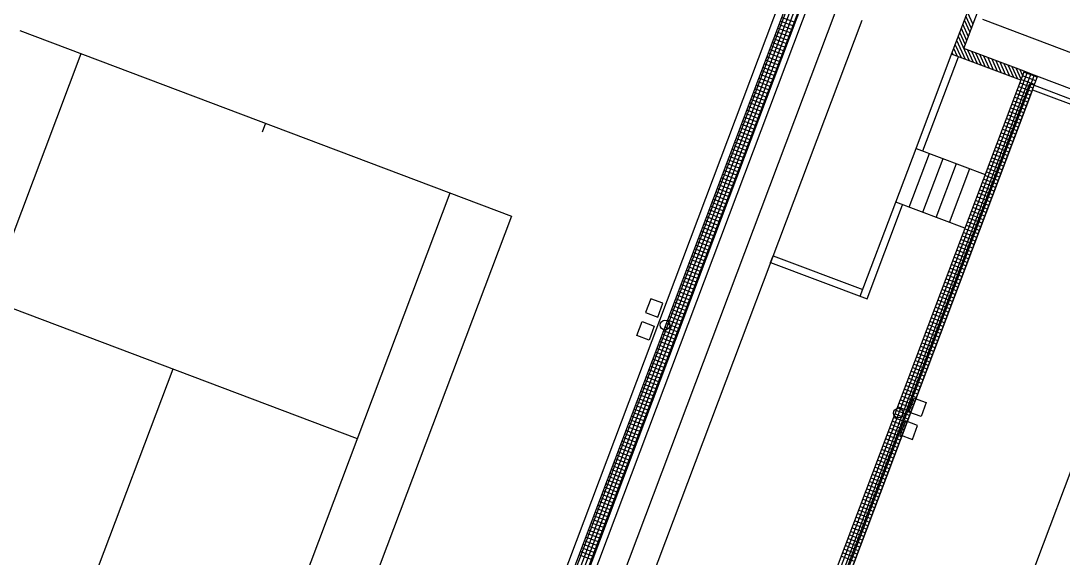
# Model space of a CAD drawing. Header units: millimetres. Extents: x 521005098 to 522149999836, y 174611071 to 175300000107.
# Drawn here: x 522018396606 to 522040145764, y 175075516109 to 175086728506 of the extents above; entities that cross this region are included whole.
import ezdxf

# ---------------------------------------------------------------- set-up
doc = ezdxf.new("R2010")
doc.units = ezdxf.units.MM
doc.header["$LTSCALE"] = 200
for name, color, linetype in [('0-35TEXT', 3, 'Continuous'), ('siteplan$0$0-35TEXT', 3, 'Continuous'), ('siteplan$0$siteplan$0$21', 1, 'Continuous'), ('siteplan$0$siteplan$0$26', 1, 'Continuous'), ('siteplan$0$siteplan$0$48', 1, 'Continuous'), ('siteplan$0$siteplan$0$59', 1, 'Continuous'), ('siteplan$0$siteplan$0$60', 1, 'Continuous'), ('siteplan$0$siteplan$0$62', 1, 'Continuous'), ('siteplan$0$siteplan$0$63', 1, 'Continuous')]:
    doc.layers.add(name, color=color, linetype=linetype)
doc.layers.get('siteplan$0$0-35TEXT').off()

# ---------------------------------------------------------------- blocks, each defined once
blk = doc.blocks.new('siteplan$0$siteplan')
at = {"layer": 'siteplan$0$siteplan$0$21', "color": 8}
for p, q in [((21531.543, 74980.929), (21531.433, 74980.639)), ((21531.795, 74980.834), (21531.543, 74980.929)), ((21531.685, 74980.544), (21531.795, 74980.834)), ((21531.253, 74980.161), (21531.363, 74980.452)), ((21531.363, 74980.452), (21531.614, 74980.357)), ((21531.433, 74980.639), (21531.685, 74980.544)), ((21531.614, 74980.357), (21531.505, 74980.066)), ((21531.505, 74980.066), (21531.253, 74980.161)), ((21536.928, 74978.566), (21537.038, 74978.857)), ((21537.038, 74978.857), (21537.289, 74978.762)), ((21537.289, 74978.762), (21537.18, 74978.471)), ((21537.18, 74978.471), (21536.928, 74978.566)), ((21536.858, 74978.379), (21536.748, 74978.089)), ((21537.109, 74978.284), (21536.858, 74978.379)), ((21537, 74977.994), (21537.109, 74978.284)), ((21536.748, 74978.089), (21537, 74977.994))]:
    blk.add_line(p, q, dxfattribs=at)
for centre in [(21531.837, 74980.38), (21536.706, 74978.543)]:
    blk.add_circle(centre, 0.1, dxfattribs=at)
at = {"layer": 'siteplan$0$siteplan$0$26', "color": 8}
for p, q in [((21534.862, 74987.148), (21521.796, 74952.51)), ((21535.405, 74986.943), (21522.339, 74952.305)), ((21535.947, 74986.738), (21522.882, 74952.101)), ((21518.372, 74986.528), (21528.636, 74982.656)), ((21517.197, 74979.532), (21519.654, 74986.044)), ((21539.26, 74985.489), (21537.819, 74986.032)), ((21523.504, 74984.592), (21523.433, 74984.404)), ((21536.654, 74982.945), (21537.078, 74984.068)), ((21536.935, 74982.84), (21537.358, 74983.962)), ((21537.078, 74984.068), (21538.519, 74983.525)), ((21537.216, 74982.734), (21537.639, 74983.856)), ((21537.496, 74982.628), (21537.92, 74983.751)), ((21537.777, 74982.522), (21538.201, 74983.645)), ((21518.965, 74960.899), (21527.354, 74983.139)), ((21538.095, 74982.402), (21536.654, 74982.945)), ((21528.636, 74982.656), (21520.247, 74960.416)), ((21525.418, 74978.007), (21517.718, 74980.912)), ((21521.566, 74979.46), (21517.05, 74967.483)), ((21532.223, 74955.898), (21540.612, 74978.138))]:
    blk.add_line(p, q, dxfattribs=at)
at = {"layer": 'siteplan$0$siteplan$0$48', "color": 8}
blk.add_line((21553.915, 74980.93), (21538.472, 74986.755), dxfattribs=at)
at = {"layer": 'siteplan$0$siteplan$0$59', "color": 8}
for p, q in [((21537.819, 74986.032), (21538.588, 74988.071)), ((21538.076, 74986.149), (21538.704, 74987.814)), ((21538.234, 74986.566), (21538.117, 74986.824)), ((21538.266, 74986.65), (21538.149, 74986.908)), ((21538.139, 74986.314), (21538.022, 74986.572)), ((21538.17, 74986.398), (21538.054, 74986.656)), ((21538.202, 74986.482), (21538.086, 74986.74)), ((21538.106, 74985.924), (21537.927, 74986.32)), ((21538.19, 74985.892), (21537.959, 74986.404)), ((21538.107, 74986.23), (21537.991, 74986.488)), ((21537.938, 74985.987), (21537.864, 74986.152)), ((21538.022, 74985.956), (21537.895, 74986.236)), ((21539.33, 74985.676), (21538.076, 74986.149)), ((21538.274, 74985.86), (21538.158, 74986.118)), ((21539.26, 74985.489), (21537.819, 74986.032)), ((21537.854, 74986.019), (21537.832, 74986.068)), ((21538.358, 74985.829), (21538.242, 74986.086)), ((21538.442, 74985.797), (21538.326, 74986.055)), ((21538.526, 74985.765), (21538.41, 74986.023)), ((21538.61, 74985.734), (21538.494, 74985.991)), ((21538.694, 74985.702), (21538.578, 74985.96)), ((21538.778, 74985.67), (21538.662, 74985.928)), ((21538.862, 74985.639), (21538.746, 74985.896)), ((21538.946, 74985.607), (21538.83, 74985.865)), ((21539.03, 74985.575), (21538.914, 74985.833)), ((21539.114, 74985.544), (21538.998, 74985.801)), ((21539.198, 74985.512), (21539.082, 74985.77)), ((21539.268, 74985.512), (21539.166, 74985.738)), ((21539.3, 74985.596), (21539.25, 74985.706)), ((21539.33, 74985.676), (21539.26, 74985.489))]:
    blk.add_line(p, q, dxfattribs=at)
at = {"layer": 'siteplan$0$siteplan$0$60', "color": 8}
for p, q in [((21521.412, 74953.136), (21534.319, 74987.352)), ((21526.54, 74951.202), (21539.447, 74985.418)), ((21539.447, 74985.418), (21571.502, 74973.326))]:
    blk.add_line(p, q, dxfattribs=at)
at = {"layer": 'siteplan$0$siteplan$0$62', "color": 8}
for p, q in [((21537.078, 74984.068), (21537.819, 74986.032)), ((21537.218, 74984.015), (21537.959, 74985.979)), ((21539.33, 74985.676), (21526.282, 74951.085)), ((21539.33, 74985.676), (21553.861, 74980.195)), ((21539.505, 74985.289), (21526.669, 74951.26)), ((21539.505, 74985.289), (21553.895, 74979.861)), ((21535.913, 74980.981), (21536.654, 74982.945)), ((21536.054, 74980.928), (21536.795, 74982.892)), ((21534.042, 74981.687), (21534.095, 74981.828)), ((21534.095, 74981.828), (21535.966, 74981.122)), ((21534.042, 74981.687), (21536.054, 74980.928))]:
    blk.add_line(p, q, dxfattribs=at)
at = {"layer": 'siteplan$0$siteplan$0$63', "color": 8}
for p, q in [((21534.726, 74987.894), (21521.43, 74952.648)), ((21534.8, 74987.866), (21521.505, 74952.62)), ((21534.874, 74987.838), (21521.579, 74952.592)), ((21534.583, 74987.627), (21521.5, 74952.942)), ((21534.949, 74987.81), (21521.653, 74952.564)), ((21534.97, 74987.802), (21521.675, 74952.556)), ((21534.97, 74987.802), (21521.675, 74952.556)), ((21534.551, 74986.692), (21534.271, 74986.798)), ((21534.467, 74986.469), (21534.186, 74986.575)), ((21534.495, 74986.543), (21534.215, 74986.649)), ((21534.523, 74986.618), (21534.243, 74986.724)), ((21534.383, 74986.246), (21534.102, 74986.352)), ((21534.411, 74986.321), (21534.13, 74986.426)), ((21534.439, 74986.395), (21534.158, 74986.501)), ((21534.299, 74986.024), (21534.018, 74986.129)), ((21534.327, 74986.098), (21534.046, 74986.204)), ((21534.355, 74986.172), (21534.074, 74986.278)), ((21534.215, 74985.801), (21533.934, 74985.907)), ((21534.243, 74985.875), (21533.962, 74985.981)), ((21534.271, 74985.949), (21533.99, 74986.055)), ((21539.33, 74985.676), (21526.282, 74951.085)), ((21534.131, 74985.578), (21533.85, 74985.684)), ((21534.159, 74985.652), (21533.878, 74985.758)), ((21534.187, 74985.726), (21533.906, 74985.832)), ((21539.611, 74985.57), (21539.33, 74985.676)), ((21539.394, 74985.652), (21526.346, 74951.061)), ((21539.469, 74985.624), (21526.42, 74951.033)), ((21539.543, 74985.596), (21526.495, 74951.005)), ((21526.563, 74950.979), (21539.611, 74985.57)), ((21534.047, 74985.355), (21533.766, 74985.461)), ((21534.075, 74985.429), (21533.794, 74985.535)), ((21534.103, 74985.504), (21533.822, 74985.61)), ((21539.547, 74985.401), (21539.266, 74985.507)), ((21539.575, 74985.476), (21539.294, 74985.581)), ((21539.603, 74985.55), (21539.322, 74985.656)), ((21533.963, 74985.132), (21533.682, 74985.238)), ((21533.991, 74985.207), (21533.71, 74985.312)), ((21534.019, 74985.281), (21533.738, 74985.387)), ((21539.463, 74985.178), (21539.182, 74985.284)), ((21539.491, 74985.253), (21539.21, 74985.359)), ((21539.519, 74985.327), (21539.238, 74985.433)), ((21533.879, 74984.91), (21533.598, 74985.015)), ((21533.907, 74984.984), (21533.626, 74985.09)), ((21533.935, 74985.058), (21533.654, 74985.164)), ((21539.379, 74984.956), (21539.098, 74985.062)), ((21539.407, 74985.03), (21539.126, 74985.136)), ((21539.435, 74985.104), (21539.154, 74985.21)), ((21533.795, 74984.687), (21533.514, 74984.793)), ((21533.823, 74984.761), (21533.542, 74984.867)), ((21533.851, 74984.835), (21533.57, 74984.941)), ((21539.295, 74984.733), (21539.014, 74984.839)), ((21539.323, 74984.807), (21539.042, 74984.913)), ((21539.351, 74984.881), (21539.07, 74984.987)), ((21533.739, 74984.538), (21533.458, 74984.644)), ((21533.767, 74984.612), (21533.486, 74984.718)), ((21539.211, 74984.51), (21538.93, 74984.616)), ((21539.239, 74984.584), (21538.958, 74984.69)), ((21539.267, 74984.659), (21538.986, 74984.764)), ((21533.655, 74984.315), (21533.374, 74984.421)), ((21533.683, 74984.39), (21533.402, 74984.496)), ((21533.711, 74984.464), (21533.43, 74984.57)), ((21539.127, 74984.287), (21538.846, 74984.393)), ((21539.155, 74984.362), (21538.874, 74984.467)), ((21539.183, 74984.436), (21538.902, 74984.542)), ((21533.571, 74984.093), (21533.29, 74984.198)), ((21533.599, 74984.167), (21533.318, 74984.273)), ((21533.627, 74984.241), (21533.346, 74984.347)), ((21539.043, 74984.064), (21538.762, 74984.17)), ((21539.071, 74984.139), (21538.79, 74984.245)), ((21539.099, 74984.213), (21538.818, 74984.319)), ((21533.487, 74983.87), (21533.206, 74983.976)), ((21533.515, 74983.944), (21533.234, 74984.05)), ((21533.543, 74984.018), (21533.262, 74984.124)), ((21538.959, 74983.842), (21538.678, 74983.948)), ((21538.987, 74983.916), (21538.706, 74984.022)), ((21539.015, 74983.99), (21538.734, 74984.096)), ((21533.403, 74983.647), (21533.122, 74983.753)), ((21533.431, 74983.721), (21533.15, 74983.827)), ((21533.459, 74983.796), (21533.178, 74983.901)), ((21538.875, 74983.619), (21538.594, 74983.725)), ((21538.903, 74983.693), (21538.622, 74983.799)), ((21538.931, 74983.767), (21538.65, 74983.873)), ((21533.319, 74983.424), (21533.038, 74983.53)), ((21533.347, 74983.498), (21533.066, 74983.604)), ((21533.375, 74983.573), (21533.094, 74983.679)), ((21538.791, 74983.396), (21538.51, 74983.502)), ((21538.819, 74983.47), (21538.538, 74983.576)), ((21538.847, 74983.545), (21538.566, 74983.65)), ((21533.235, 74983.201), (21532.954, 74983.307)), ((21533.263, 74983.276), (21532.982, 74983.382)), ((21533.291, 74983.35), (21533.01, 74983.456)), ((21538.707, 74983.173), (21538.426, 74983.279)), ((21538.735, 74983.248), (21538.454, 74983.353)), ((21538.763, 74983.322), (21538.482, 74983.428)), ((21533.151, 74982.979), (21532.87, 74983.084)), ((21533.179, 74983.053), (21532.898, 74983.159)), ((21533.207, 74983.127), (21532.926, 74983.233)), ((21538.623, 74982.95), (21538.342, 74983.056)), ((21538.651, 74983.025), (21538.37, 74983.131)), ((21538.679, 74983.099), (21538.398, 74983.205)), ((21533.066, 74982.756), (21532.786, 74982.862)), ((21533.094, 74982.83), (21532.814, 74982.936)), ((21533.122, 74982.904), (21532.842, 74983.01)), ((21538.539, 74982.728), (21538.258, 74982.834)), ((21538.567, 74982.802), (21538.286, 74982.908)), ((21538.595, 74982.876), (21538.314, 74982.982)), ((21532.982, 74982.533), (21532.702, 74982.639)), ((21533.01, 74982.607), (21532.73, 74982.713)), ((21533.038, 74982.682), (21532.758, 74982.787)), ((21538.483, 74982.579), (21538.202, 74982.685)), ((21538.511, 74982.653), (21538.23, 74982.759)), ((21532.898, 74982.31), (21532.618, 74982.416)), ((21532.926, 74982.384), (21532.646, 74982.49)), ((21532.954, 74982.459), (21532.674, 74982.565)), ((21538.399, 74982.356), (21538.118, 74982.462)), ((21538.427, 74982.431), (21538.146, 74982.536)), ((21538.455, 74982.505), (21538.174, 74982.611)), ((21532.814, 74982.087), (21532.534, 74982.193)), ((21532.842, 74982.162), (21532.562, 74982.268)), ((21532.87, 74982.236), (21532.59, 74982.342)), ((21538.315, 74982.134), (21538.034, 74982.239)), ((21538.343, 74982.208), (21538.062, 74982.314)), ((21538.371, 74982.282), (21538.09, 74982.388)), ((21532.73, 74981.865), (21532.45, 74981.97)), ((21532.758, 74981.939), (21532.478, 74982.045)), ((21532.786, 74982.013), (21532.506, 74982.119)), ((21538.23, 74981.911), (21537.95, 74982.017)), ((21538.258, 74981.985), (21537.978, 74982.091)), ((21538.287, 74982.059), (21538.006, 74982.165)), ((21532.646, 74981.642), (21532.366, 74981.748)), ((21532.674, 74981.716), (21532.394, 74981.822)), ((21532.702, 74981.79), (21532.422, 74981.896)), ((21538.146, 74981.688), (21537.866, 74981.794)), ((21538.174, 74981.762), (21537.894, 74981.868)), ((21538.202, 74981.836), (21537.922, 74981.942)), ((21532.59, 74981.493), (21532.31, 74981.599)), ((21532.618, 74981.568), (21532.338, 74981.673)), ((21538.062, 74981.465), (21537.782, 74981.571)), ((21538.09, 74981.539), (21537.81, 74981.645)), ((21538.118, 74981.614), (21537.838, 74981.72)), ((21532.506, 74981.27), (21532.225, 74981.376)), ((21532.534, 74981.345), (21532.253, 74981.451)), ((21532.562, 74981.419), (21532.282, 74981.525)), ((21537.978, 74981.242), (21537.698, 74981.348)), ((21538.006, 74981.317), (21537.726, 74981.422)), ((21538.034, 74981.391), (21537.754, 74981.497)), ((21532.422, 74981.048), (21532.141, 74981.154)), ((21532.45, 74981.122), (21532.169, 74981.228)), ((21532.478, 74981.196), (21532.197, 74981.302)), ((21537.894, 74981.02), (21537.614, 74981.125)), ((21537.922, 74981.094), (21537.642, 74981.2)), ((21537.95, 74981.168), (21537.67, 74981.274)), ((21532.338, 74980.825), (21532.057, 74980.931)), ((21532.366, 74980.899), (21532.085, 74981.005)), ((21532.394, 74980.973), (21532.113, 74981.079)), ((21537.81, 74980.797), (21537.53, 74980.903)), ((21537.838, 74980.871), (21537.558, 74980.977)), ((21537.866, 74980.945), (21537.586, 74981.051)), ((21532.254, 74980.602), (21531.973, 74980.708)), ((21532.282, 74980.676), (21532.001, 74980.782)), ((21532.31, 74980.751), (21532.029, 74980.856)), ((21537.726, 74980.574), (21537.446, 74980.68)), ((21537.754, 74980.648), (21537.474, 74980.754)), ((21537.782, 74980.722), (21537.502, 74980.828)), ((21532.17, 74980.379), (21531.889, 74980.485)), ((21532.198, 74980.454), (21531.917, 74980.559)), ((21532.226, 74980.528), (21531.945, 74980.634)), ((21537.642, 74980.351), (21537.361, 74980.457)), ((21537.67, 74980.425), (21537.389, 74980.531)), ((21537.698, 74980.5), (21537.418, 74980.606)), ((21532.086, 74980.156), (21531.805, 74980.262)), ((21532.114, 74980.231), (21531.833, 74980.337)), ((21532.142, 74980.305), (21531.861, 74980.411)), ((21537.558, 74980.128), (21537.277, 74980.234)), ((21537.586, 74980.203), (21537.305, 74980.308)), ((21537.614, 74980.277), (21537.333, 74980.383)), ((21532.002, 74979.934), (21531.721, 74980.04)), ((21532.03, 74980.008), (21531.749, 74980.114)), ((21532.058, 74980.082), (21531.777, 74980.188)), ((21537.474, 74979.906), (21537.193, 74980.011)), ((21537.502, 74979.98), (21537.221, 74980.086)), ((21537.53, 74980.054), (21537.249, 74980.16)), ((21531.918, 74979.711), (21531.637, 74979.817)), ((21531.946, 74979.785), (21531.665, 74979.891)), ((21531.974, 74979.859), (21531.693, 74979.965)), ((21537.39, 74979.683), (21537.109, 74979.789)), ((21537.418, 74979.757), (21537.137, 74979.863)), ((21537.446, 74979.831), (21537.165, 74979.937)), ((21531.834, 74979.488), (21531.553, 74979.594)), ((21531.862, 74979.562), (21531.581, 74979.668)), ((21531.89, 74979.637), (21531.609, 74979.742)), ((21537.334, 74979.534), (21537.053, 74979.64)), ((21537.362, 74979.608), (21537.081, 74979.714)), ((21531.75, 74979.265), (21531.469, 74979.371)), ((21531.778, 74979.34), (21531.497, 74979.445)), ((21531.806, 74979.414), (21531.525, 74979.52)), ((21537.25, 74979.311), (21536.969, 74979.417)), ((21537.278, 74979.386), (21536.997, 74979.492)), ((21537.306, 74979.46), (21537.025, 74979.566)), ((21531.666, 74979.042), (21531.385, 74979.148)), ((21531.694, 74979.117), (21531.413, 74979.223)), ((21531.722, 74979.191), (21531.441, 74979.297)), ((21537.166, 74979.089), (21536.885, 74979.194)), ((21537.194, 74979.163), (21536.913, 74979.269)), ((21537.222, 74979.237), (21536.941, 74979.343)), ((21531.582, 74978.82), (21531.301, 74978.926)), ((21531.61, 74978.894), (21531.329, 74979)), ((21531.638, 74978.968), (21531.357, 74979.074)), ((21537.082, 74978.866), (21536.801, 74978.972)), ((21537.11, 74978.94), (21536.829, 74979.046)), ((21537.138, 74979.014), (21536.857, 74979.12)), ((21531.498, 74978.597), (21531.217, 74978.703)), ((21531.526, 74978.671), (21531.245, 74978.777)), ((21531.554, 74978.745), (21531.273, 74978.851)), ((21536.998, 74978.643), (21536.717, 74978.749)), ((21537.026, 74978.717), (21536.745, 74978.823)), ((21537.054, 74978.792), (21536.773, 74978.897)), ((21531.442, 74978.448), (21531.161, 74978.554)), ((21531.47, 74978.523), (21531.189, 74978.628)), ((21536.914, 74978.42), (21536.633, 74978.526)), ((21536.942, 74978.494), (21536.661, 74978.6)), ((21536.97, 74978.569), (21536.689, 74978.675)), ((21531.358, 74978.226), (21531.077, 74978.331)), ((21531.386, 74978.3), (21531.105, 74978.406)), ((21531.414, 74978.374), (21531.133, 74978.48)), ((21536.83, 74978.197), (21536.549, 74978.303)), ((21536.858, 74978.272), (21536.577, 74978.378)), ((21536.886, 74978.346), (21536.605, 74978.452)), ((21531.274, 74978.003), (21530.993, 74978.109)), ((21531.302, 74978.077), (21531.021, 74978.183)), ((21531.33, 74978.151), (21531.049, 74978.257)), ((21536.746, 74977.975), (21536.465, 74978.08)), ((21536.774, 74978.049), (21536.493, 74978.155)), ((21536.802, 74978.123), (21536.521, 74978.229)), ((21531.189, 74977.78), (21530.909, 74977.886)), ((21531.218, 74977.854), (21530.937, 74977.96)), ((21531.246, 74977.928), (21530.965, 74978.034)), ((21536.662, 74977.752), (21536.381, 74977.858)), ((21536.69, 74977.826), (21536.409, 74977.932)), ((21536.718, 74977.9), (21536.437, 74978.006)), ((21531.105, 74977.557), (21530.825, 74977.663)), ((21531.133, 74977.631), (21530.853, 74977.737)), ((21531.161, 74977.706), (21530.881, 74977.812)), ((21536.578, 74977.529), (21536.297, 74977.635)), ((21536.606, 74977.603), (21536.325, 74977.709)), ((21536.634, 74977.677), (21536.353, 74977.783)), ((21531.021, 74977.334), (21530.741, 74977.44)), ((21531.049, 74977.409), (21530.769, 74977.514)), ((21531.077, 74977.483), (21530.797, 74977.589)), ((21536.494, 74977.306), (21536.213, 74977.412)), ((21536.522, 74977.38), (21536.241, 74977.486)), ((21536.55, 74977.455), (21536.269, 74977.561)), ((21530.937, 74977.112), (21530.657, 74977.217)), ((21530.965, 74977.186), (21530.685, 74977.292)), ((21530.993, 74977.26), (21530.713, 74977.366)), ((21536.41, 74977.083), (21536.129, 74977.189)), ((21536.438, 74977.158), (21536.157, 74977.264)), ((21536.466, 74977.232), (21536.185, 74977.338)), ((21530.853, 74976.889), (21530.573, 74976.995)), ((21530.881, 74976.963), (21530.601, 74977.069)), ((21530.909, 74977.037), (21530.629, 74977.143)), ((21536.325, 74976.861), (21536.045, 74976.966)), ((21536.354, 74976.935), (21536.073, 74977.041)), ((21536.382, 74977.009), (21536.101, 74977.115)), ((21530.769, 74976.666), (21530.489, 74976.772)), ((21530.797, 74976.74), (21530.517, 74976.846)), ((21530.825, 74976.814), (21530.545, 74976.92)), ((21536.241, 74976.638), (21535.961, 74976.744)), ((21536.269, 74976.712), (21535.989, 74976.818)), ((21536.297, 74976.786), (21536.017, 74976.892)), ((21530.685, 74976.443), (21530.405, 74976.549)), ((21530.713, 74976.517), (21530.433, 74976.623)), ((21530.741, 74976.592), (21530.461, 74976.698)), ((21536.185, 74976.489), (21535.905, 74976.595)), ((21536.213, 74976.563), (21535.933, 74976.669)), ((21530.601, 74976.22), (21530.32, 74976.326)), ((21530.629, 74976.295), (21530.349, 74976.4)), ((21530.657, 74976.369), (21530.377, 74976.475)), ((21536.101, 74976.266), (21535.821, 74976.372)), ((21536.129, 74976.341), (21535.849, 74976.447)), ((21536.157, 74976.415), (21535.877, 74976.521)), ((21530.517, 74975.998), (21530.236, 74976.103)), ((21530.545, 74976.072), (21530.264, 74976.178)), ((21530.573, 74976.146), (21530.292, 74976.252)), ((21536.017, 74976.044), (21535.737, 74976.15)), ((21536.045, 74976.118), (21535.765, 74976.224)), ((21536.073, 74976.192), (21535.793, 74976.298)), ((21530.433, 74975.775), (21530.152, 74975.881)), ((21530.461, 74975.849), (21530.18, 74975.955)), ((21530.489, 74975.923), (21530.208, 74976.029)), ((21535.933, 74975.821), (21535.653, 74975.927)), ((21535.961, 74975.895), (21535.681, 74976.001)), ((21535.989, 74975.969), (21535.709, 74976.075)), ((21530.349, 74975.552), (21530.068, 74975.658)), ((21530.377, 74975.626), (21530.096, 74975.732)), ((21530.405, 74975.7), (21530.124, 74975.806)), ((21535.849, 74975.598), (21535.569, 74975.704)), ((21535.877, 74975.672), (21535.597, 74975.778)), ((21535.905, 74975.747), (21535.625, 74975.852)), ((21530.321, 74975.478), (21530.04, 74975.584)), ((21535.793, 74975.449), (21535.513, 74975.555)), ((21535.821, 74975.524), (21535.541, 74975.63))]:
    blk.add_line(p, q, dxfattribs=at)
blk = doc.blocks.new('siteplan')
at = {"layer": 'siteplan$0$0-35TEXT', "xscale": 1000, "yscale": 1000, "zscale": 1000}
blk.add_blockref('siteplan$0$siteplan', (500000000, 100000000), dxfattribs=at)

msp = doc.modelspace()

# ---------------------------------------------------------------- block references
at = {"layer": '0-35TEXT', "xscale": 1000, "yscale": 1000, "zscale": 1000}
msp.add_blockref('siteplan', (500000094.73971, 99999891.38169), dxfattribs=at)

doc.saveas('drawing.dxf')
